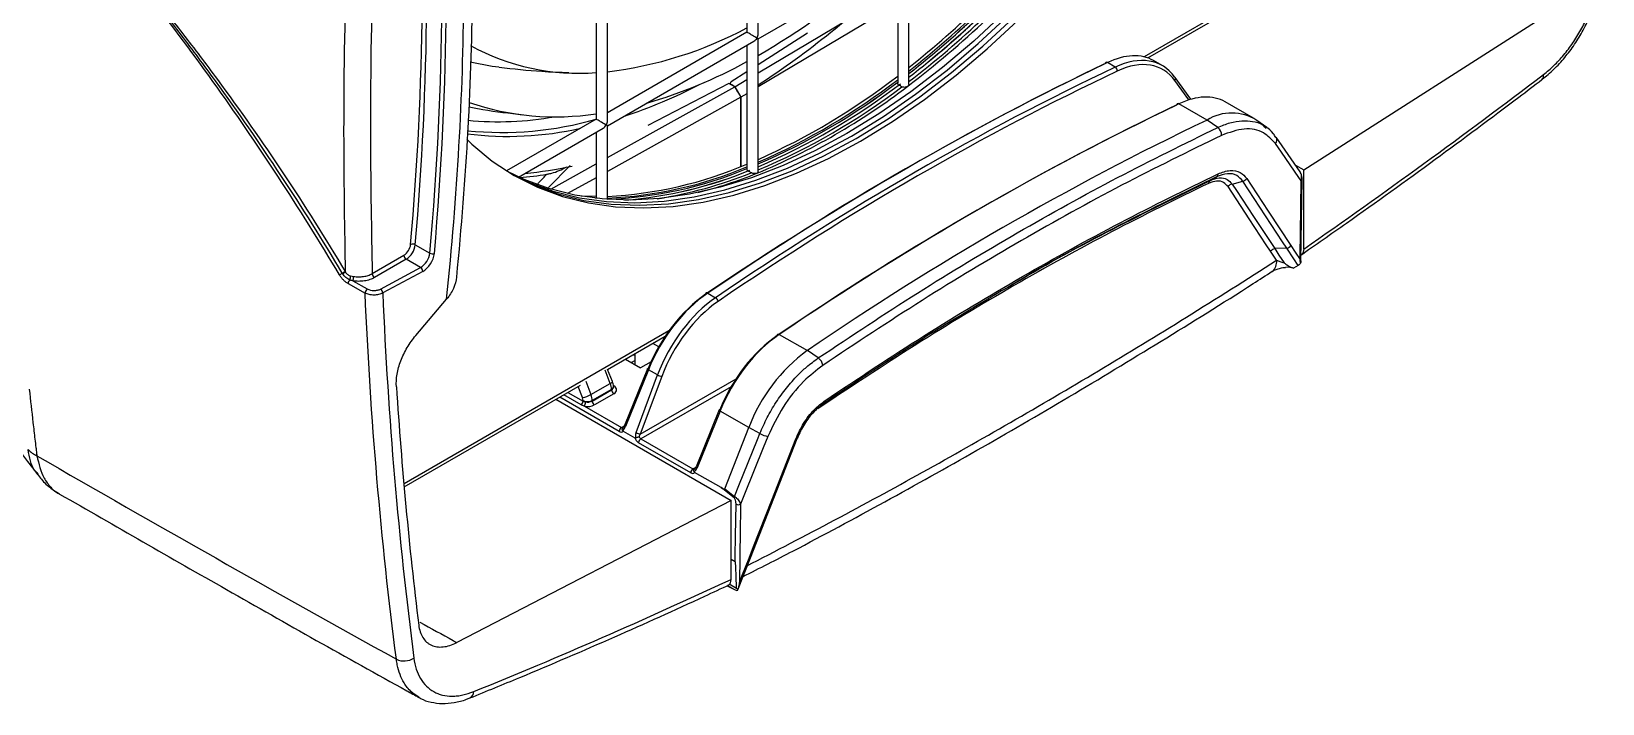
# Model space of a CAD drawing. Extents: x 14.8 to 109.8, y 1.6 to 86.6.
# Drawn here: x 21.1 to 28.47, y 62.04 to 65.2 of the extents above; entities that cross this region are included whole.
import ezdxf

# ---------------------------------------------------------------- set-up
doc = ezdxf.new("R2010")
doc.units = 0
doc.header["$MEASUREMENT"] = 0
doc.layers.add('OBJECT', color=7, linetype='CONTINUOUS')

msp = doc.modelspace()

# ---------------------------------------------------------------- linework, layer by layer
at = {"layer": 'OBJECT'}
for p, q in [((24.4603, 65.9474), (24.4603, 65.1919)), ((24.5132, 65.1845), (24.5132, 65.9779)), ((27.5599, 65.7904), (26.3234, 65.0766)), ((26.3409, 65.0715), (27.5506, 65.7698)), ((23.7532, 65.5392), (23.7532, 64.7837)), ((23.8061, 64.7763), (23.8061, 65.5697)), ((24.5132, 65.1614), (25.2003, 65.558)), ((25.1674, 65.539), (25.1674, 64.9523)), ((25.2203, 64.9484), (25.2203, 65.5696)), ((24.5132, 65.0013), (25.1674, 65.3919)), ((25.1674, 65.3257), (24.5132, 64.9351)), ((27.0724, 64.5452), (28.2726, 65.3132)), ((24.4603, 65.1919), (23.8061, 64.8143)), ((24.744, 65.187), (24.5132, 65.0396)), ((23.8061, 64.7532), (24.4932, 65.1498)), ((24.4603, 65.1308), (24.4603, 64.5477)), ((24.5132, 64.5367), (24.5132, 65.1614)), ((26.1883, 65.0283), (26.1514, 65.0496)), ((26.4087, 65.0356), (26.3684, 65.0589)), ((24.3759, 64.9519), (23.9948, 64.7545)), ((24.4035, 64.936), (24.3759, 64.9519)), ((24.382, 64.9521), (24.382, 64.9484)), ((24.4603, 65.0058), (24.3862, 64.9584)), ((24.4037, 64.9359), (24.4603, 64.9697)), ((26.533, 64.874), (26.4676, 64.9654)), ((26.5429, 64.877), (26.4692, 64.98)), ((28.1903, 64.9697), (28.1908, 64.9701)), ((23.8061, 64.6034), (24.4035, 64.936)), ((24.432, 64.8868), (23.8061, 64.5384)), ((24.4037, 64.9359), (24.3864, 64.9459)), ((24.4035, 64.936), (24.432, 64.8868)), ((24.4177, 64.9114), (24.4037, 64.9359)), ((24.4603, 64.9035), (24.432, 64.8866)), ((24.432, 64.5611), (24.432, 64.8868)), ((24.432, 64.8866), (24.432, 64.5611)), ((23.8061, 64.8173), (23.8137, 64.8186)), ((26.6188, 64.7797), (26.4873, 64.8557)), ((26.8376, 64.788), (26.7042, 64.865)), ((23.7532, 64.7837), (23.3325, 64.5408)), ((23.3887, 64.5122), (23.7861, 64.7416)), ((23.8061, 64.4071), (23.8061, 64.7532)), ((26.6694, 64.7449), (26.6188, 64.7797)), ((26.8989, 64.7444), (26.8526, 64.7782)), ((26.8861, 64.7505), (26.8964, 64.7412)), ((23.7532, 64.7226), (23.7532, 64.4118)), ((27.0558, 64.5362), (26.9432, 64.6987)), ((23.63, 64.5656), (23.5285, 64.4632)), ((23.5394, 64.4549), (23.7532, 64.574)), ((23.7532, 64.5089), (23.6189, 64.4342)), ((26.6338, 64.4964), (26.6633, 64.5133)), ((27.0344, 64.5671), (27.0724, 64.5452)), ((27.0724, 64.1741), (27.0724, 64.5452)), ((26.7365, 64.4793), (26.7864, 64.4927)), ((27.0593, 64.1183), (27.0651, 64.5005)), ((23.7532, 64.42), (23.683, 64.4216)), ((23.7532, 64.4126), (23.7459, 64.4127)), ((22.7017, 64.0585), (22.8507, 64.1445)), ((22.9035, 64.1945), (22.9726, 64.1546)), ((26.9451, 64.1211), (26.9171, 64.1636)), ((26.9934, 64.1781), (26.9363, 64.1758)), ((22.8613, 64.1261), (22.7123, 64.0401)), ((22.7408, 63.9862), (22.9285, 64.0873)), ((22.9388, 64.0687), (22.751, 63.9677)), ((22.9285, 64.0873), (22.8613, 64.1261)), ((26.9862, 64.0878), (26.9872, 64.0879)), ((26.9983, 64.0886), (26.9863, 64.0876)), ((27.0243, 64.0844), (26.9983, 64.0886)), ((27.0467, 64.0971), (27.0243, 64.0844)), ((22.5887, 64.0117), (22.6686, 63.9674)), ((22.6103, 64.0245), (22.6789, 63.9865)), ((22.9064, 63.7678), (23.0512, 63.9391)), ((24.276, 63.9669), (24.3129, 63.9456)), ((24.0944, 63.7898), (22.8514, 63.0723)), ((24.0831, 63.7673), (24.0824, 63.7677)), ((24.6119, 63.773), (24.7435, 63.6971)), ((23.8061, 63.6082), (24.0768, 63.7645)), ((24.0463, 63.7151), (24.0188, 63.731)), ((24.7949, 63.6627), (24.7435, 63.6971)), ((23.8899, 63.6566), (23.9608, 63.6164)), ((23.9355, 63.6507), (23.918, 63.6406)), ((23.9238, 63.6762), (23.9351, 63.6767)), ((23.9358, 63.6305), (23.935, 63.6826)), ((24.0104, 63.645), (23.9608, 63.6164)), ((23.7045, 63.553), (23.728, 63.4903)), ((23.8191, 63.5429), (23.7942, 63.6048)), ((23.8286, 63.5524), (23.8061, 63.6083)), ((23.8286, 63.5524), (23.8286, 63.5523)), ((23.9934, 63.6122), (23.886, 63.3453)), ((23.9981, 63.6074), (23.8907, 63.3405)), ((23.9399, 63.3122), (24.041, 63.5827)), ((24.0608, 63.576), (23.9597, 63.3054)), ((23.9597, 63.3054), (24.4088, 63.5647)), ((24.041, 63.5827), (23.9981, 63.6074)), ((22.8525, 63.0577), (23.6796, 63.5352)), ((23.8606, 63.3174), (23.5815, 63.4785)), ((23.6821, 63.4428), (23.6009, 63.4897)), ((23.6201, 63.5008), (23.691, 63.4599)), ((23.6884, 63.4768), (23.6689, 63.529)), ((23.728, 63.4903), (23.8191, 63.5429)), ((23.825, 63.5152), (23.7335, 63.4624)), ((23.7335, 63.4604), (23.825, 63.5132)), ((23.8356, 63.4949), (23.7441, 63.442)), ((23.825, 63.5132), (23.825, 63.5152)), ((23.8331, 63.533), (23.8356, 63.5316)), ((23.8338, 63.5255), (23.8338, 63.5279)), ((24.3855, 63.527), (23.9627, 63.2829)), ((23.5638, 63.4683), (24.3854, 62.994)), ((23.691, 63.4599), (23.6911, 63.4628)), ((23.698, 63.4357), (23.8712, 63.3358)), ((23.7335, 63.4624), (23.7335, 63.4604)), ((24.3293, 63.4183), (24.2219, 63.1514)), ((24.334, 63.4135), (24.2266, 63.1466)), ((24.4686, 63.3358), (24.334, 63.4135)), ((23.8712, 63.3358), (23.8854, 63.344)), ((24.3568, 63.0478), (24.4686, 63.3358)), ((24.5208, 63.3075), (24.4686, 63.3358)), ((23.8789, 63.319), (23.9337, 63.2874)), ((24.1964, 63.1235), (23.9521, 63.2645)), ((23.9627, 63.2829), (24.207, 63.1419)), ((24.4766, 62.7241), (24.6963, 63.285)), ((24.207, 63.1419), (24.2212, 63.1501)), ((24.3386, 63.0537), (24.2148, 63.1251)), ((24.3997, 63.0061), (24.3386, 63.0537)), ((24.3568, 63.0478), (24.4021, 63.0125)), ((24.3854, 62.994), (23.0984, 62.3262)), ((24.3854, 62.6229), (24.3854, 62.994)), ((24.3854, 62.7179), (24.405, 62.7066)), ((24.4177, 62.5739), (24.4766, 62.7241)), ((24.367, 62.5926), (24.3795, 62.5857)), ((24.3692, 62.5936), (24.4017, 62.5759)), ((24.3767, 62.6023), (24.411, 62.5823)), ((24.3799, 62.5863), (24.4017, 62.5759)), ((24.4017, 62.5759), (24.4122, 62.5705)), ((24.4175, 62.5759), (24.411, 62.5823))]:
    msp.add_line(p, q, dxfattribs=at)
at = {"layer": 'OBJECT', "flags": 128}
for points in [[(23.1455, 64.6892), (23.1699, 64.6659), (23.2653, 64.5868), (23.3681, 64.5194), (23.4778, 64.464), (23.5941, 64.4209), (23.7163, 64.3904), (23.844, 64.3724), (23.9767, 64.3671), (24.1136, 64.3745), (24.2544, 64.3946), (24.3983, 64.4272), (24.5447, 64.4724), (24.6931, 64.5297), (24.8428, 64.5991), (24.9931, 64.6802), (25.1434, 64.7726), (25.293, 64.876), (25.4414, 64.99), (25.5879, 65.114), (25.7318, 65.2475)], [(25.6681, 65.2842), (25.5242, 65.1507), (25.3778, 65.0267), (25.2294, 64.9128), (25.0797, 64.8094), (24.9294, 64.7169), (24.7791, 64.6358), (24.6295, 64.5665), (24.4811, 64.5091), (24.3346, 64.464), (24.1907, 64.4313), (24.05, 64.4112), (23.913, 64.4038), (23.7804, 64.4091), (23.6527, 64.4271), (23.5304, 64.4577), (23.4142, 64.5007), (23.3342, 64.5395)], [(23.3471, 64.5318), (23.4354, 64.4885), (23.5517, 64.4454), (23.6739, 64.4149), (23.8016, 64.3969), (23.9342, 64.3916), (24.0712, 64.399), (24.212, 64.4191), (24.3559, 64.4517), (24.5023, 64.4968), (24.6507, 64.5542), (24.8003, 64.6236), (24.9507, 64.7047), (25.101, 64.7971), (25.2506, 64.9005), (25.399, 65.0145), (25.5454, 65.1385), (25.6893, 65.2719)], [(23.3589, 64.5247), (23.4566, 64.4763), (23.5729, 64.4332), (23.6951, 64.4026), (23.8228, 64.3846), (23.9554, 64.3793), (24.0924, 64.3867), (24.2332, 64.4068), (24.3771, 64.4395), (24.5235, 64.4846), (24.6719, 64.542), (24.8216, 64.6113), (24.9719, 64.6924), (25.1222, 64.7849), (25.2718, 64.8883), (25.4202, 65.0022), (25.5667, 65.1262), (25.7106, 65.2597)], [(23.2958, 65.0276), (23.2652, 65.0316), (23.161, 65.0518)], [(26.4692, 64.98), (26.468, 64.9813), (26.4662, 64.9827)], [(27.0607, 64.4943), (27.0504, 64.5092), (26.9678, 64.6283), (26.9397, 64.6689)], [(26.8055, 64.5048), (26.8256, 64.4743), (26.9058, 64.3524), (27.0125, 64.1903)], [(26.9171, 64.1636), (26.897, 64.1941), (26.8168, 64.3161), (26.7173, 64.4672)], [(26.7365, 64.4793), (26.7566, 64.4488), (26.8368, 64.3269), (26.9363, 64.1758)], [(26.9934, 64.1781), (26.9733, 64.2086), (26.8931, 64.3306), (26.7864, 64.4927)], [(27.0551, 64.1256), (27.0555, 64.1499), (27.057, 64.247), (27.0607, 64.4943)], [(26.9363, 64.1758), (26.9563, 64.1453), (26.9803, 64.1089)], [(27.0467, 64.0971), (27.0266, 64.1276), (26.9934, 64.1781)], [(27.0125, 64.1903), (27.0326, 64.1598), (27.0551, 64.1256)], [(24.276, 63.9669), (24.274, 63.9679), (24.2721, 63.9684), (24.2704, 63.9684), (24.2689, 63.9679), (24.2677, 63.9669), (24.2669, 63.9655), (24.2664, 63.9637), (24.2664, 63.9616)], [(24.6022, 63.7677), (24.6023, 63.7698), (24.6028, 63.7716), (24.6036, 63.773), (24.6048, 63.774), (24.6062, 63.7745), (24.608, 63.7745), (24.6099, 63.774), (24.6119, 63.773)], [(23.9934, 63.6122), (23.9935, 63.6123), (23.9941, 63.6127), (23.9952, 63.613), (23.9967, 63.6129)], [(23.9981, 63.6074), (23.9963, 63.6086), (23.9948, 63.6098), (23.9939, 63.6108), (23.9934, 63.6116), (23.9934, 63.6122)], [(23.8356, 63.5316), (23.8336, 63.5307), (23.8334, 63.5306)], [(24.3326, 63.419), (24.331, 63.4191), (24.3299, 63.4188), (24.3293, 63.4184), (24.3293, 63.4183)], [(23.8907, 63.3405), (23.8889, 63.3417), (23.8874, 63.3429), (23.8864, 63.3439), (23.886, 63.3447), (23.886, 63.3453)], [(24.4021, 63.0125), (24.4224, 63.0631), (24.5099, 63.2803), (24.5208, 63.3075)], [(24.5585, 63.2943), (24.5366, 63.2399), (24.4492, 63.0227), (24.4303, 62.9758)], [(24.4699, 62.7224), (24.4912, 62.7768), (24.5763, 62.9942), (24.6896, 63.2833)], [(24.6896, 63.2833), (24.6912, 63.2832), (24.6927, 63.2833), (24.6939, 63.2835), (24.6949, 63.2838), (24.6957, 63.2842), (24.6961, 63.2847), (24.6963, 63.285)], [(24.6963, 63.285), (24.6964, 63.2854), (24.6963, 63.2861)], [(24.405, 62.7066), (24.4054, 62.7309), (24.4068, 62.828), (24.4091, 62.976)], [(24.4303, 62.9758), (24.43, 62.9516), (24.4285, 62.8545), (24.4247, 62.6071)], [(24.4247, 62.6071), (24.4369, 62.6382), (24.4699, 62.7224)], [(24.4699, 62.7224), (24.4716, 62.7224), (24.473, 62.7225), (24.4742, 62.7226), (24.4752, 62.7229), (24.476, 62.7234), (24.4765, 62.7239), (24.4766, 62.7241)], [(24.4122, 62.5705), (24.4166, 62.5728), (24.417, 62.573)]]:
    msp.add_lwpolyline(points, dxfattribs=at)
at = {"layer": 'OBJECT'}
for centre, radius, start, end in [((8.9125, 65.431), 14.0243, 354.94702, 4.06335), ((8.9257, 65.4307), 14.0324, 354.94595, 4.1073), ((22.335, 68.6517), 4.6328, 308.52104, 319.819), ((22.3583, 68.6336), 4.6179, 308.29867, 319.64211), ((22.3855, 68.6091), 4.5907, 308.1354, 319.47789), ((22.3751, 68.6199), 4.6056, 308.15408, 319.44829), ((22.3942, 68.6065), 4.597, 307.93475, 319.45366), ((22.406, 68.5941), 4.58, 307.91443, 319.42457), ((22.4473, 68.5661), 4.5626, 307.33607, 319.59382), ((22.431, 68.5755), 4.5663, 307.65063, 319.33228), ((22.782, 68.0757), 3.4571, 300.0508, 311.34779), ((22.207, 68.4794), 4.2203, 303.12412, 314.54455), ((23.5828, 66.8592), 1.8659, 276.87547, 298.05451), ((23.6707, 66.0536), 1.0544, 241.22206, 274.48764), ((23.3388, 67.0972), 2.3308, 286.20971, 298.76056), ((26.1471, 65.0436), 0.00731, 54.49931, 183.5583), ((26.1764, 65.0103), 0.0215, 358.17897, 56.62156), ((23.1042, 67.1407), 2.4698, 288.31684, 297.38378), ((23.2588, 67.4575), 3.145, 293.50752, 307.36417), ((23.2586, 67.4577), 3.1453, 293.50815, 307.36354), ((23.2767, 67.4425), 3.136, 293.22271, 307.37506), ((23.2767, 67.4425), 3.136, 293.22273, 307.37503), ((23.2057, 67.5236), 3.2074, 294.06772, 307.70838), ((23.2265, 67.5027), 3.1918, 293.83735, 307.45236), ((26.4591, 64.9737), 0.0119, 315.55681, 32.00263), ((28.1728, 64.9883), 0.0256, 314.65095, 12.35068), ((23.3164, 67.4098), 3.1161, 292.46941, 307.52522), ((23.3003, 67.42), 3.12, 292.87677, 307.21807), ((23.5631, 66.0534), 1.2586, 251.13659, 278.6887), ((26.483, 64.8497), 0.00731, 54.499, 183.55861), ((26.7345, 64.5942), 0.2186, 57.32701, 121.96194), ((23.3388, 66.2452), 1.5422, 262.85781, 282.76373), ((23.3097, 66.3135), 1.5921, 264.16955, 286.17559), ((23.2957, 66.2472), 1.4753, 264.34387, 280.21875), ((32.7231, 52.0402), 14.1265, 115.60167, 124.39295), ((26.6436, 64.7101), 0.0434, 357.12939, 53.38392), ((26.9213, 64.6861), 0.0252, 316.85641, 29.24603), ((23.2409, 66.2629), 1.7599, 274.99585, 279.18254), ((23.2475, 66.347), 1.8258, 275.35876, 282.397), ((23.7067, 66.3395), 1.921, 272.96717, 293.09862), ((23.7224, 66.3196), 1.9082, 272.51524, 292.7497), ((23.7345, 66.2973), 1.8905, 272.17071, 292.57642), ((23.7324, 66.3069), 1.9001, 272.22287, 292.52426), ((23.727, 66.3662), 1.9689, 274.66281, 292.2733), ((23.735, 66.3326), 1.9348, 274.5063, 292.42981), ((23.7204, 66.4224), 2.0373, 279.01361, 291.90121), ((23.6867, 66.5589), 2.1884, 284.3615, 292.0252), ((26.6537, 64.5275), 0.0172, 304.29001, 359.28917), ((26.777, 64.5287), 0.0372, 284.56507, 320.08408), ((26.6435, 64.4822), 0.0172, 124.29142, 179.28922), ((26.7458, 64.4433), 0.0372, 104.56464, 140.08349), ((27.0576, 64.5013), 0.00759, 294.48862, 354.48093), ((22.8127, 64.2033), 0.07, 302.8259, 353.77617), ((22.8737, 64.1455), 0.0231, 182.60583, 237.39417), ((22.8107, 64.2046), 0.0934, 302.82546, 353.77676), ((22.8915, 64.172), 0.0254, 61.89211, 111.14371), ((22.9847, 64.1771), 0.0255, 241.7924, 289.96539), ((26.9456, 64.1398), 0.0372, 104.56376, 140.08439), ((26.984, 64.2141), 0.0372, 284.56518, 320.08398), ((22.6562, 63.909), 0.1788, 116.99301, 121.92448), ((23.2295, 63.0368), 1.2186, 122.39482, 123.11758), ((22.915, 64.0677), 0.0238, 2.35555, 55.3163), ((26.8887, 64.1131), 0.057, 309.2506, 8.02188), ((22.4691, 64.2089), 0.1747, 296.86929, 301.9909), ((22.6124, 64.0112), 0.0237, 131.52251, 178.90453), ((22.5661, 64.045), 0.0345, 332.30161, 4.39594), ((22.558, 64.0452), 0.0563, 338.40517, 0.20083), ((22.7247, 64.0595), 0.0231, 182.60583, 237.39417), ((22.6919, 63.9671), 0.0233, 123.70616, 179.21268), ((22.7273, 63.9667), 0.0238, 2.35391, 55.31631), ((24.2996, 63.9243), 0.0251, 8.56277, 58.05066), ((25.2084, 63.058), 0.7903, 126.03511, 159.41885), ((24.7663, 63.6214), 0.0503, 7.49771, 55.3294), ((23.8137, 63.5578), 0.0159, 289.74901, 339.50676), ((24.0699, 63.6352), 0.06, 241.18486, 261.25441), ((23.6702, 63.5954), 0.12, 278.74607, 298.81472), ((23.8186, 63.529), 0.0152, 294.75156, 355.85872), ((23.848, 63.5143), 0.0231, 182.60584, 237.39399), ((23.6675, 63.4613), 0.0235, 308.21872, 356.46569), ((23.7127, 63.5043), 0.0468, 242.48332, 296.35687), ((23.6555, 63.4564), 0.0472, 334.08037, 359.54309), ((23.7565, 63.4614), 0.0231, 182.60584, 237.39399), ((24.3365, 63.4207), 0.00757, 198.35546, 251.05269), ((24.8145, 63.4605), 0.0127, 306.50505, 10.53886), ((23.8836, 63.3164), 0.0231, 122.60508, 177.39492), ((23.8755, 63.3417), 0.00739, 233.69912, 294.99193), ((23.8689, 63.3276), 0.0132, 230.75314, 319.46623), ((23.9769, 63.3033), 0.046, 200.22756, 237.36145), ((23.9688, 63.3647), 0.06, 241.185, 261.2544), ((23.9751, 63.2635), 0.0231, 122.60508, 177.39492), ((23.9746, 63.3017), 0.0223, 205.56894, 237.75639), ((24.5753, 63.4026), 0.1096, 240.17358, 261.16871), ((21.2016, 63.3477), 0.1621, 225.19535, 243.26506), ((24.2195, 63.1225), 0.0231, 122.60508, 177.39492), ((24.2048, 63.1337), 0.0132, 230.75303, 319.46591), ((24.2114, 63.1478), 0.00739, 233.69843, 294.99186), ((24.2291, 63.1538), 0.00757, 198.35546, 251.05269), ((24.42, 63.0022), 0.0207, 150.11498, 169.12558), ((24.4199, 62.996), 0.0227, 241.58309, 297.31891), ((22.851, 62.3234), 0.0838, 244.76064, 303.59757), ((23.1451, 62.0958), 0.0335, 297.3468, 0.72669)]:
    msp.add_arc(centre, radius, start, end, dxfattribs=at)
for centre, major_axis, ratio, start_param, end_param in [((12.2727, 59.6247), (7.7466, 12.4966), 0.597187, 5.41379, 5.603052), ((12.2829, 59.6184), (7.7541, 12.5096), 0.597167, 5.41377, 5.603032), ((24.4803, 65.1804), (0.02, -0.0115), 0.00007, 1.881893, 3.141552), ((24.4932, 65.1729), (0.02, -0.0115), 0.00007, 0.785439, 3.141552), ((24.4932, 65.1729), (0.0141, 0.0245), 0.577335, 4.71243, 5.497828), ((24.4932, 65.1729), (0.0141, 0.0245), 0.577335, 3.92695, 4.71243), ((24.4932, 65.1729), (0.02, -0.0115), 0.00007, 0.000041, 0.785439), ((25.0189, 52.4208), (7.6845, 12.866), 0.56722, 0.705226, 0.882265), ((25.0295, 52.4144), (7.692, 12.8789), 0.56723, 0.705218, 0.882257), ((25.4348, 52.1804), (7.2994, 13.1055), 0.587357, 0.687768, 0.864808), ((26.1142, 64.6283), (0.2562, 0.4294), 0.567527, 0.008184, 0.704981), ((26.163, 64.6001), (0.2435, 0.4367), 0.58707, 6.012547, 6.971225), ((26.1736, 64.5942), (0.236, 0.4237), 0.587367, 6.012267, 6.970944), ((25.4454, 52.1745), (7.2919, 13.0925), 0.587367, 0.687759, 0.864799), ((24.397, 64.9524), (0.015, 0.0005), 0.597073, 2.354936, 3.908279), ((25.7773, 87.7704), (14.209, 26.3635), 0.556891, 3.974066, 4.029385), ((26.45, 64.4344), (0.2562, 0.4294), 0.567527, 0.008184, 0.704981), ((25.3548, 52.2269), (7.6845, 12.866), 0.56722, 0.705226, 0.882265), ((25.3654, 52.2206), (7.692, 12.8789), 0.56723, 0.705218, 0.882257), ((23.7732, 64.7722), (0.02, -0.0115), 0.00007, 1.881893, 3.141633), ((23.7861, 64.7647), (0.02, -0.0115), 0.00007, 0.785439, 3.141633), ((23.7861, 64.7647), (0.0141, 0.0245), 0.577335, 3.92695, 4.71243), ((23.7861, 64.7647), (0.0141, 0.0245), 0.577335, 4.71243, 5.497828), ((23.7861, 64.7647), (0.02, -0.0115), 0.00007, 0.000041, 0.785439), ((22.9285, 64.1363), (0.032, 0.0508), 0.601985, 3.95071, 5.418854), ((22.9388, 64.13), (0.0395, 0.0638), 0.597167, 3.945625, 5.41377), ((24.2907, 63.5881), (0.2487, 0.4164), 0.56722, 0.882265, 1.840943), ((24.3013, 63.5818), (0.2562, 0.4294), 0.567527, 0.882021, 1.840699), ((24.3502, 63.5536), (0.2435, 0.4367), 0.58707, 0.865079, 1.823757), ((24.3608, 63.5477), (0.236, 0.4237), 0.587367, 0.864799, 1.823476), ((24.6266, 63.3942), (0.2487, 0.4164), 0.56722, 0.882265, 1.840943), ((24.6372, 63.3879), (0.2562, 0.4294), 0.567527, 0.882021, 1.840699), ((23.6699, 63.475), (-0.0146, 0.0262), 0.587367, 3.93611, 4.459709), ((23.6911, 63.4869), (-0.0296, 0.0522), 0.582397, 3.931513, 4.455112), ((23.7826, 63.5397), (-0.0304, 0.0517), 0.572322, 3.922783, 4.446382), ((23.8038, 63.5255), (0.03, -0.0002), 0.572231, 5.501772, 6.301291), ((23.8038, 63.5132), (0.045, 0), 0.577288, 5.497635, 7.068431), ((23.7122, 63.4604), (0.045, 0), 0.577288, 4.389937, 5.497635), ((23.7122, 63.4726), (0.03, 0.0002), 0.582301, 4.385343, 5.493041), ((23.8697, 63.3533), (0.0074, 0.0335), 0.697888, 3.711604, 4.477753), ((23.9613, 63.3005), (0.0074, 0.0335), 0.697888, 1.371067, 2.137215), ((23.9705, 63.2996), (0.0126, 0.0191), 0.534597, 1.619334, 2.288563), ((24.2056, 63.1594), (0.0074, 0.0335), 0.697888, 3.711604, 4.477753), ((24.2443, 63.1416), (0.1123, -0.0942), 0.095794, 5.785621, 6.315773), ((25.7743, 87.7687), (15.7788, 25.4559), 0.597167, 3.826873, 3.882192)]:
    msp.add_ellipse(centre, major_axis=major_axis, ratio=ratio, start_param=start_param, end_param=end_param, dxfattribs=at)
for points, knots in [([(23.0512, 63.9391), (23.0764, 64.1809), (23.0956, 64.4202), (23.1225, 64.8936), (23.1301, 65.1275), (23.1335, 65.5892), (23.1293, 65.817), (23.1093, 66.2652), (23.0935, 66.4857), (23.0717, 66.7027)], [0, 0, 0, 0, 0.25, 0.25, 0.5, 0.5, 0.75, 0.75, 1, 1, 1, 1]), ([(23.1162, 66.7109), (23.1363, 66.5008), (23.1509, 66.2875), (23.1694, 65.8543), (23.1732, 65.6343), (23.1699, 65.1886), (23.1628, 64.9629), (23.1379, 64.5064), (23.1199, 64.2756), (23.0966, 64.0426)], [0, 0, 0, 0, 0.25, 0.25, 0.5, 0.5, 0.75, 0.75, 1, 1, 1, 1]), ([(22.5766, 64.0658), (22.5734, 64.2675), (22.5655, 64.755), (22.578, 65.5307), (22.6094, 66.1125), (22.6248, 66.3971)], [0, 0, 0, 0, 0.265126, 0.640554, 1, 1, 1, 1]), ([(22.7446, 66.3408), (22.7304, 66.0749), (22.7006, 65.5127), (22.6894, 64.753), (22.6981, 64.2633), (22.7017, 64.0585)], [0, 0, 0, 0, 0.342924, 0.725208, 1, 1, 1, 1]), ([(22.548, 64.0531), (22.4544, 64.2101), (22.3582, 64.3642), (22.1604, 64.6669), (22.0589, 64.8154), (21.8504, 65.1067), (21.7434, 65.2495), (21.5236, 65.5292), (21.4108, 65.666), (21.2948, 65.7997)], [0, 0, 0, 0, 0.25, 0.25, 0.5, 0.5, 0.75, 0.75, 1, 1, 1, 1]), ([(22.5616, 64.0608), (22.4692, 64.2158), (22.373, 64.3692), (22.1745, 64.6703), (22.0722, 64.8182), (21.9139, 65.0361), (21.8603, 65.1082), (21.7519, 65.2504), (21.697, 65.3207), (21.5859, 65.4594), (21.5298, 65.5278), (21.4447, 65.6289), (21.4161, 65.6624), (21.3731, 65.7121), (21.3587, 65.7286), (21.3371, 65.7532), (21.3299, 65.7614), (21.3154, 65.7776), (21.3081, 65.7857), (21.3008, 65.7937)], [0, 0, 0, 0, 0.25, 0.25, 0.5, 0.5, 0.625, 0.625, 0.75, 0.75, 0.875, 0.875, 0.9375, 0.9375, 0.96875, 0.96875, 0.984375, 0.984375, 1, 1, 1, 1]), ([(21.301, 65.7942), (21.3086, 65.7866), (21.316, 65.7786), (21.3307, 65.7627), (21.338, 65.7546), (21.36, 65.7304), (21.3745, 65.7141), (21.4181, 65.6649), (21.447, 65.6317), (21.5332, 65.5315), (21.59, 65.4635), (21.7025, 65.3257), (21.758, 65.2558), (21.8679, 65.1142), (21.9221, 65.0425), (22.0822, 64.8254), (22.1856, 64.6779), (22.3857, 64.3771), (22.4824, 64.2236), (22.575, 64.0683)], [0, 0, 0, 0, 0.015625, 0.015625, 0.03125, 0.03125, 0.0625, 0.0625, 0.125, 0.125, 0.25, 0.25, 0.375, 0.375, 0.5, 0.5, 0.75, 0.75, 1, 1, 1, 1]), ([(28.1901, 64.9709), (28.2001, 64.9783), (28.2285, 64.9993), (28.2727, 65.0439), (28.3217, 65.1025), (28.3656, 65.1676), (28.4036, 65.2369), (28.4349, 65.3091), (28.4581, 65.3821), (28.4716, 65.4404), (28.4741, 65.4727), (28.4748, 65.4818)], [0, 0, 0, 0, 0.067908, 0.194157, 0.320686, 0.446249, 0.572271, 0.697602, 0.823967, 0.950204, 1, 1, 1, 1]), ([(28.1979, 64.9938), (28.2144, 65.0064), (28.2305, 65.0203), (28.262, 65.0508), (28.2774, 65.0674), (28.3074, 65.1031), (28.3216, 65.122), (28.3485, 65.1612), (28.3611, 65.1816), (28.3789, 65.2135), (28.3846, 65.2242), (28.3954, 65.2459), (28.4005, 65.2567), (28.415, 65.2895), (28.4235, 65.3116), (28.4347, 65.3452), (28.4381, 65.3564), (28.4443, 65.3786), (28.447, 65.3896), (28.4543, 65.4223), (28.4579, 65.4438), (28.4601, 65.4649)], [0, 0, 0, 0, 0.125, 0.125, 0.25, 0.25, 0.375, 0.375, 0.5, 0.5, 0.5625, 0.5625, 0.625, 0.625, 0.75, 0.75, 0.8125, 0.8125, 0.875, 0.875, 1, 1, 1, 1]), ([(23.2978, 65.028), (23.3643, 65.0205), (23.4733, 65.0082), (23.5825, 65.0042), (23.625, 65.0027)], [0, 0, 0, 0, 0.610929, 1, 1, 1, 1]), ([(25.1814, 64.941), (25.1797, 64.9413), (25.1759, 64.9419), (25.1714, 64.9444), (25.168, 64.948), (25.1676, 64.9509), (25.1674, 64.9524)], [0, 0, 0, 0, 0.209426, 0.475157, 0.739743, 1, 1, 1, 1]), ([(25.2201, 64.9484), (25.2201, 64.9474), (25.22, 64.9448), (25.2178, 64.9413), (25.2154, 64.9393), (25.2145, 64.9385)], [0, 0, 0, 0, 0.299096, 0.727743, 1, 1, 1, 1]), ([(27.0545, 64.1427), (27.1275, 64.1937), (27.3393, 64.3416), (27.682, 64.5887), (27.9875, 64.8156), (28.1543, 64.9423), (28.1903, 64.9697)], [0, 0, 0, 0, 0.1924785, 0.5581621, 0.9046015, 1, 1, 1, 1]), ([(25.2145, 64.9385), (25.2127, 64.9373), (25.2092, 64.9351), (25.2024, 64.9334), (25.1956, 64.9331), (25.1892, 64.9343), (25.1844, 64.937), (25.1817, 64.9394), (25.1814, 64.9409), (25.1813, 64.9409)], [0, 0, 0, 0, 0.167487, 0.335009, 0.501582, 0.666385, 0.829652, 0.992214, 1, 1, 1, 1]), ([(23.1557, 64.841), (23.1775, 64.8369), (23.2611, 64.8212), (23.3455, 64.8118), (23.4078, 64.8047)], [0, 0, 0, 0, 0.2612569, 1, 1, 1, 1]), ([(24.7949, 63.6627), (24.9501, 63.766), (25.2609, 63.9727), (25.7294, 64.2536), (26.1995, 64.5148), (26.5127, 64.6682), (26.6694, 64.7449)], [0, 0, 0, 0, 0.248777, 0.498038, 0.748771, 1, 1, 1, 1]), ([(26.6694, 64.7449), (26.6886, 64.7529), (26.7276, 64.7692), (26.783, 64.7784), (26.8336, 64.7739), (26.8696, 64.7662), (26.8837, 64.7527), (26.8861, 64.7505)], [0, 0, 0, 0, 0.234703, 0.476213, 0.710913, 0.952419, 1, 1, 1, 1]), ([(26.9397, 64.6689), (26.9223, 64.6877), (26.8844, 64.729), (26.7958, 64.7469), (26.7232, 64.7209), (26.6869, 64.7079)], [0, 0, 0, 0, 0.295665, 0.647832, 1, 1, 1, 1]), ([(26.942, 64.6975), (26.9382, 64.7037), (26.9253, 64.7242), (26.9055, 64.7426), (26.8881, 64.751), (26.8852, 64.7523)], [0, 0, 0, 0, 0.264541, 0.880931, 1, 1, 1, 1]), ([(26.6869, 64.7079), (26.5308, 64.6315), (26.2182, 64.4784), (25.7494, 64.2179), (25.2815, 63.9374), (24.9714, 63.7312), (24.8162, 63.6279)], [0, 0, 0, 0, 0.250733, 0.501962, 0.750739, 1, 1, 1, 1]), ([(23.4738, 64.475), (23.4778, 64.4794), (23.493, 64.4965), (23.5095, 64.5132), (23.5217, 64.5256)], [0, 0, 0, 0, 0.2593471, 1, 1, 1, 1]), ([(23.5271, 64.5264), (23.5327, 64.5275), (23.5611, 64.5334), (23.591, 64.5478), (23.6149, 64.5594)], [0, 0, 0, 0, 0.197691, 1, 1, 1, 1]), ([(24.4743, 64.5372), (24.4726, 64.5377), (24.4688, 64.5387), (24.4643, 64.5413), (24.4609, 64.5444), (24.4605, 64.5466), (24.4603, 64.5477)], [0, 0, 0, 0, 0.210327, 0.47581, 0.739863, 1, 1, 1, 1]), ([(24.5074, 64.5303), (24.5056, 64.5297), (24.5021, 64.5286), (24.4953, 64.5283), (24.4885, 64.5292), (24.4821, 64.5311), (24.4773, 64.5338), (24.4746, 64.536), (24.4743, 64.5371), (24.4742, 64.5371)], [0, 0, 0, 0, 0.16763, 0.335286, 0.502103, 0.667023, 0.830116, 0.992334, 1, 1, 1, 1]), ([(24.513, 64.5367), (24.513, 64.5359), (24.5129, 64.5341), (24.5107, 64.5318), (24.5083, 64.5307), (24.5074, 64.5303)], [0, 0, 0, 0, 0.300907, 0.729144, 1, 1, 1, 1]), ([(24.8269, 63.4628), (24.9808, 63.5652), (25.2889, 63.7701), (25.751, 64.0468), (26.2122, 64.3028), (26.5179, 64.4525), (26.6709, 64.5273)], [0, 0, 0, 0, 0.250734, 0.501964, 0.75074, 1, 1, 1, 1]), ([(26.6633, 64.5133), (26.5109, 64.4382), (26.2057, 64.2877), (25.8977, 64.1223), (25.7428, 64.0289), (25.741, 64.0278)], [0, 0, 0, 0, 0.49664, 0.994246, 1, 1, 1, 1]), ([(26.6338, 64.4964), (26.6483, 64.5016), (26.6774, 64.512), (26.7137, 64.5049), (26.7292, 64.4875), (26.7365, 64.4793)], [0, 0, 0, 0, 0.344488, 0.6911, 1, 1, 1, 1]), ([(26.7864, 64.4927), (26.7777, 64.5025), (26.7592, 64.5235), (26.7157, 64.5321), (26.6808, 64.5196), (26.6633, 64.5133)], [0, 0, 0, 0, 0.308725, 0.655363, 1, 1, 1, 1]), ([(26.6709, 64.5273), (26.6899, 64.5342), (26.7281, 64.5479), (26.7757, 64.5384), (26.796, 64.5156), (26.8055, 64.5048)], [0, 0, 0, 0, 0.3445681, 0.6911954, 1, 1, 1, 1]), ([(27.0607, 64.4943), (27.0613, 64.4966), (27.0627, 64.5029), (27.0631, 64.5127), (27.0616, 64.5233), (27.0591, 64.5311), (27.0565, 64.5349), (27.0557, 64.5361)], [0, 0, 0, 0, 0.169721, 0.459554, 0.667348, 0.896218, 1, 1, 1, 1]), ([(27.0649, 64.5005), (27.065, 64.503), (27.0651, 64.5099), (27.0627, 64.5209), (27.06, 64.5304), (27.0572, 64.5339), (27.057, 64.5342)], [0, 0, 0, 0, 0.2289585, 0.634485, 0.9720884, 1, 1, 1, 1]), ([(26.6263, 64.4824), (26.4744, 64.4081), (26.1704, 64.2593), (25.712, 64.0049), (25.2521, 63.7294), (24.9457, 63.5257), (24.7923, 63.4237)], [0, 0, 0, 0, 0.248777, 0.498037, 0.748771, 1, 1, 1, 1]), ([(25.7138, 64.0121), (25.7156, 64.0132), (25.8698, 64.1062), (26.177, 64.2712), (26.4814, 64.4213), (26.6338, 64.4964)], [0, 0, 0, 0, 0.005752, 0.502393, 1, 1, 1, 1]), ([(26.7173, 64.4672), (26.7109, 64.4745), (26.6972, 64.4899), (26.665, 64.4963), (26.6392, 64.487), (26.6263, 64.4824)], [0, 0, 0, 0, 0.308804, 0.65543, 1, 1, 1, 1]), ([(27.0724, 64.1741), (27.0719, 64.169), (27.0709, 64.1587), (27.0661, 64.15), (27.0619, 64.1482), (27.0612, 64.148)], [0, 0, 0, 0, 0.458676, 0.917385, 1, 1, 1, 1]), ([(20.3698, 64.109), (20.4975, 63.9427), (20.7503, 63.6133), (21.0051, 63.28), (21.1312, 63.1151)], [0, 0, 0, 0, 0.504978, 1, 1, 1, 1]), ([(22.5766, 64.0658), (22.5793, 64.0612), (22.5827, 64.057), (22.591, 64.0506), (22.5957, 64.0486), (22.6005, 64.0476)], [0, 0, 0, 0, 0.5, 0.5, 1, 1, 1, 1]), ([(24.442, 62.636), (24.52, 62.6757), (24.7415, 62.7887), (25.1071, 62.9862), (25.5389, 63.2272), (25.9708, 63.4783), (26.4029, 63.7398), (26.7209, 63.9372), (26.8946, 64.0502), (26.9244, 64.0695)], [0, 0, 0, 0, 0.094518, 0.268658, 0.442617, 0.616426, 0.790225, 0.964033, 1, 1, 1, 1]), ([(24.4577, 62.6851), (24.5959, 62.7568), (25.008, 62.9706), (25.6961, 63.3544), (26.3878, 63.7669), (26.804, 64.0314), (26.9451, 64.1211)], [0, 0, 0, 0, 0.167192, 0.498796, 0.830146, 1, 1, 1, 1]), ([(26.9245, 64.0688), (26.9286, 64.0712), (26.9369, 64.0761), (26.9568, 64.0831), (26.9744, 64.0872), (26.9839, 64.0877), (26.9862, 64.0878)], [0, 0, 0, 0, 0.309987, 0.633493, 0.909744, 1, 1, 1, 1]), ([(26.9451, 64.1211), (26.9501, 64.1193), (26.9601, 64.1158), (26.9736, 64.1112), (26.9803, 64.1089)], [0, 0, 0, 0, 0.504001, 1, 1, 1, 1]), ([(26.9803, 64.1089), (26.9804, 64.1088), (26.9819, 64.1076), (26.9883, 64.1029), (27.0015, 64.0939), (27.0162, 64.0878), (27.0243, 64.0844)], [0, 0, 0, 0, 0.006762, 0.1253074, 0.5118635, 1, 1, 1, 1]), ([(27.0579, 64.108), (27.0567, 64.1063), (27.0535, 64.1018), (27.0493, 64.0989), (27.0467, 64.0971)], [0, 0, 0, 0, 0.379238, 1, 1, 1, 1]), ([(27.0579, 64.108), (27.0571, 64.1137), (27.0563, 64.1195), (27.0551, 64.1255), (27.0551, 64.1256)], [0, 0, 0, 0, 0.985611, 1, 1, 1, 1]), ([(27.0591, 64.1183), (27.0592, 64.1174), (27.0593, 64.114), (27.0585, 64.1105), (27.0579, 64.108)], [0, 0, 0, 0, 0.251273, 1, 1, 1, 1]), ([(22.5887, 64.0117), (22.5849, 64.0138), (22.5811, 64.0163), (22.5737, 64.022), (22.5702, 64.0253), (22.5632, 64.0324), (22.5598, 64.0362), (22.5536, 64.0444), (22.5507, 64.0486), (22.548, 64.0531)], [0, 0, 0, 0, 0.25, 0.25, 0.5, 0.5, 0.75, 0.75, 1, 1, 1, 1]), ([(22.5966, 64.029), (22.5935, 64.0302), (22.5904, 64.0318), (22.5844, 64.0355), (22.5814, 64.0376), (22.573, 64.045), (22.568, 64.0509), (22.5637, 64.0575)], [0, 0, 0, 0, 0.25, 0.25, 0.5, 0.5, 1, 1, 1, 1]), ([(22.7123, 64.0401), (22.7057, 64.0363), (22.6984, 64.0331), (22.6825, 64.0278), (22.6738, 64.0257), (22.6561, 64.023), (22.6468, 64.0223), (22.6284, 64.0224), (22.6193, 64.0231), (22.6103, 64.0245)], [0, 0, 0, 0, 0.25, 0.25, 0.5, 0.5, 0.75, 0.75, 1, 1, 1, 1]), ([(22.6143, 64.0454), (22.622, 64.0442), (22.6298, 64.0435), (22.6455, 64.0435), (22.6535, 64.044), (22.6687, 64.0463), (22.6761, 64.048), (22.6898, 64.0525), (22.696, 64.0553), (22.7017, 64.0585)], [0, 0, 0, 0, 0.25, 0.25, 0.5, 0.5, 0.75, 0.75, 1, 1, 1, 1]), ([(23.0966, 64.0426), (23.0958, 64.0247), (23.091, 64.0069), (23.0752, 63.9715), (23.0645, 63.9547), (23.0512, 63.9391)], [0, 0, 0, 0, 0.5, 0.5, 1, 1, 1, 1]), ([(25.741, 64.0278), (25.5886, 63.938), (25.2819, 63.757), (24.976, 63.553), (24.822, 63.4503)], [0, 0, 0, 0, 0.496616, 1, 1, 1, 1]), ([(22.751, 63.9677), (22.7455, 63.9646), (22.739, 63.9622), (22.7284, 63.9597), (22.7247, 63.959), (22.7173, 63.9582), (22.7135, 63.958), (22.7059, 63.9579), (22.7022, 63.9581), (22.6947, 63.9589), (22.6911, 63.9595), (22.6806, 63.9619), (22.6741, 63.9643), (22.6686, 63.9674)], [0, 0, 0, 0, 0.25, 0.25, 0.375, 0.375, 0.5, 0.5, 0.625, 0.625, 0.75, 0.75, 1, 1, 1, 1]), ([(22.8153, 62.2476), (22.7791, 62.5266), (22.7488, 62.8097), (22.6999, 63.383), (22.6813, 63.6734), (22.6686, 63.9674)], [0, 0, 0, 0, 0.5, 0.5, 1, 1, 1, 1]), ([(22.6789, 63.9865), (22.6872, 63.9819), (22.6985, 63.9793), (22.7155, 63.9792), (22.7212, 63.9798), (22.7318, 63.9822), (22.7366, 63.984), (22.7408, 63.9862)], [0, 0, 0, 0, 0.5, 0.5, 0.75, 0.75, 1, 1, 1, 1]), ([(22.8153, 63.5277), (22.8141, 63.5462), (22.8152, 63.5657), (22.8205, 63.5964), (22.8229, 63.607), (22.8287, 63.628), (22.8322, 63.6385), (22.8402, 63.6595), (22.8447, 63.67), (22.8548, 63.6909), (22.8657, 63.7113), (22.8783, 63.7308), (22.8918, 63.7498), (22.8989, 63.759), (22.9064, 63.7678)], [0, 0, 0, 0, 0.25, 0.25, 0.375, 0.375, 0.5, 0.5, 0.625, 0.625, 0.75, 0.875, 0.875, 1, 1, 1, 1]), ([(24.5208, 63.3075), (24.5318, 63.3326), (24.5537, 63.3828), (24.5962, 63.4551), (24.6447, 63.5224), (24.6932, 63.5773), (24.7435, 63.6251), (24.7763, 63.6491), (24.7949, 63.6627)], [0, 0, 0, 0, 0.176166, 0.352332, 0.528502, 0.704673, 0.831766, 1, 1, 1, 1]), ([(24.8162, 63.6279), (24.7856, 63.6042), (24.7187, 63.5521), (24.6249, 63.4349), (24.5807, 63.3411), (24.5585, 63.2943)], [0, 0, 0, 0, 0.295543, 0.647772, 1, 1, 1, 1]), ([(23.8338, 63.5279), (23.8335, 63.532), (23.8329, 63.54), (23.83, 63.5483), (23.8286, 63.5523)], [0, 0, 0, 0, 0.515829, 1, 1, 1, 1]), ([(21.093, 63.516), (21.0985, 63.4636), (21.1043, 63.4113), (21.1131, 63.333), (21.1162, 63.3069), (21.1208, 63.2679), (21.1231, 63.2484), (21.1258, 63.2257), (21.127, 63.2159), (21.1278, 63.2095), (21.1281, 63.2063), (21.1287, 63.2029)], [0, 0, 0, 0, 0.5, 0.5, 0.75, 0.75, 0.875, 0.9375, 0.96875, 0.96875, 1, 1, 1, 1]), ([(23.698, 63.4357), (23.6965, 63.4363), (23.6908, 63.4383), (23.6858, 63.4409), (23.6821, 63.4428)], [0, 0, 0, 0, 0.257317, 1, 1, 1, 1]), ([(23.691, 63.4599), (23.6936, 63.4587), (23.6972, 63.4571), (23.7016, 63.4562), (23.7027, 63.456)], [0, 0, 0, 0, 0.733029, 1, 1, 1, 1]), ([(24.6896, 63.2833), (24.7008, 63.3078), (24.7235, 63.357), (24.7732, 63.4207), (24.8097, 63.4493), (24.8269, 63.4628)], [0, 0, 0, 0, 0.342308, 0.688799, 1, 1, 1, 1]), ([(24.822, 63.4503), (24.8062, 63.438), (24.7728, 63.4118), (24.7274, 63.3535), (24.7066, 63.3085), (24.6963, 63.2861)], [0, 0, 0, 0, 0.311267, 0.657775, 1, 1, 1, 1]), ([(23.8761, 63.3224), (23.8757, 63.3238), (23.8749, 63.3268), (23.8754, 63.3308), (23.8769, 63.3338), (23.8785, 63.3351), (23.8793, 63.3355), (23.8794, 63.3355)], [0, 0, 0, 0, 0.262052, 0.524033, 0.788578, 0.989683, 1, 1, 1, 1]), ([(23.886, 63.3453), (23.8854, 63.344), (23.8839, 63.3406), (23.8807, 63.3366), (23.8786, 63.3351), (23.8777, 63.3345)], [0, 0, 0, 0, 0.2655384, 0.6895116, 1, 1, 1, 1]), ([(23.8761, 63.3224), (23.8762, 63.3221), (23.8766, 63.3211), (23.8776, 63.3199), (23.8785, 63.3193), (23.8789, 63.319)], [0, 0, 0, 0, 0.202503, 0.6294, 1, 1, 1, 1]), ([(23.9337, 63.2874), (23.9344, 63.2871), (23.9356, 63.2865), (23.9369, 63.2866), (23.9376, 63.2868), (23.9376, 63.2869)], [0, 0, 0, 0, 0.515656, 0.952526, 1, 1, 1, 1]), ([(23.9545, 63.2921), (23.9545, 63.2921), (23.9534, 63.2918), (23.9509, 63.2911), (23.9466, 63.2897), (23.9417, 63.2882), (23.939, 63.2873), (23.9376, 63.2869)], [0, 0, 0, 0, 0.010317, 0.211422, 0.475967, 0.737948, 1, 1, 1, 1]), ([(21.1351, 63.1182), (21.1289, 63.1239), (21.1012, 63.1489), (21.0934, 63.1961), (21.0874, 63.2327)], [0, 0, 0, 0, 0.224332, 1, 1, 1, 1]), ([(21.1287, 63.2029), (21.1377, 63.1655), (21.1515, 63.108), (21.193, 63.055), (21.218, 63.0306), (21.2341, 63.024), (21.2348, 63.0237)], [0, 0, 0, 0, 0.472958, 0.727151, 0.988662, 1, 1, 1, 1]), ([(21.1313, 63.1174), (21.1372, 63.109), (21.1551, 63.0839), (21.1899, 63.0517), (21.2214, 63.0326), (21.2351, 63.0243)], [0, 0, 0, 0, 0.21929, 0.659187, 1, 1, 1, 1]), ([(24.212, 63.1285), (24.2116, 63.1299), (24.2107, 63.1329), (24.2112, 63.1369), (24.2128, 63.1399), (24.2144, 63.1412), (24.2152, 63.1416), (24.2152, 63.1416)], [0, 0, 0, 0, 0.2620566, 0.5240319, 0.7885795, 0.9896824, 1, 1, 1, 1]), ([(24.212, 63.1285), (24.2121, 63.1282), (24.2125, 63.1273), (24.2134, 63.126), (24.2144, 63.1254), (24.2148, 63.1251)], [0, 0, 0, 0, 0.202503, 0.6294, 1, 1, 1, 1]), ([(24.2219, 63.1514), (24.2213, 63.1501), (24.2197, 63.1467), (24.2166, 63.1427), (24.2145, 63.1412), (24.2136, 63.1406)], [0, 0, 0, 0, 0.265537, 0.689508, 1, 1, 1, 1]), ([(21.2348, 63.0237), (21.4957, 62.874), (22.035, 62.5644), (22.5983, 62.2464), (22.902, 62.0788), (22.9211, 62.0682)], [0, 0, 0, 0, 0.467536, 0.966531, 1, 1, 1, 1]), ([(24.4091, 62.976), (24.409, 62.9783), (24.4089, 62.9842), (24.4073, 62.9927), (24.4044, 62.9999), (24.402, 63.004), (24.4004, 63.0054), (24.3997, 63.0061)], [0, 0, 0, 0, 0.237363, 0.605462, 0.799567, 0.914215, 1, 1, 1, 1]), ([(24.4021, 63.0125), (24.4035, 63.0115), (24.4067, 63.0092), (24.4124, 63.0038), (24.4193, 62.996), (24.4241, 62.9887), (24.428, 62.9817), (24.4294, 62.9783), (24.4303, 62.9758)], [0, 0, 0, 0, 0.110862, 0.245885, 0.447654, 0.699326, 0.789645, 1, 1, 1, 1]), ([(24.411, 62.5823), (24.4108, 62.5905), (24.4104, 62.6094), (24.4096, 62.6357), (24.4088, 62.6588), (24.4081, 62.6743), (24.4076, 62.6848), (24.4071, 62.6918), (24.4067, 62.6966), (24.4064, 62.6998), (24.4061, 62.702), (24.4059, 62.7035), (24.4057, 62.7045), (24.4056, 62.7052), (24.4055, 62.7057), (24.4054, 62.706), (24.4052, 62.7063), (24.4051, 62.7065), (24.4051, 62.7066), (24.405, 62.7066), (24.405, 62.7066)], [0, 0, 0, 0, 0.1985266, 0.4629261, 0.639887, 0.7583529, 0.8376814, 0.8908234, 0.9264455, 0.9503448, 0.9664012, 0.9772073, 0.9845026, 0.9894471, 0.9928227, 0.9951478, 0.9974946, 0.9984748, 0.9994648, 1, 1, 1, 1]), ([(23.1602, 62.066), (23.2382, 62.0979), (23.4644, 62.1903), (23.8317, 62.3482), (24.1601, 62.4961), (24.34, 62.58), (24.3789, 62.5981)], [0, 0, 0, 0, 0.192477, 0.558084, 0.904464, 1, 1, 1, 1]), ([(24.3712, 62.5951), (24.374, 62.5966), (24.3802, 62.6001), (24.3847, 62.6106), (24.3852, 62.6194), (24.3854, 62.6229)], [0, 0, 0, 0, 0.330038, 0.732774, 1, 1, 1, 1]), ([(24.4247, 62.6071), (24.4247, 62.607), (24.4243, 62.6051), (24.4223, 62.5944), (24.4197, 62.5843), (24.4175, 62.5759)], [0, 0, 0, 0, 0.0100221, 0.1786986, 1, 1, 1, 1]), ([(24.4173, 62.5741), (24.4175, 62.5744), (24.4179, 62.5749), (24.4176, 62.5758), (24.4175, 62.5759)], [0, 0, 0, 0, 0.833577, 1, 1, 1, 1]), ([(22.9199, 62.4083), (22.9213, 62.3969), (22.9237, 62.3863), (22.9302, 62.3668), (22.9344, 62.3578), (22.9446, 62.3417), (22.9505, 62.3347), (22.9605, 62.3258), (22.964, 62.3231), (22.9714, 62.3182), (22.9754, 62.316), (22.9876, 62.3104), (22.9962, 62.3079), (23.0147, 62.3051), (23.0245, 62.3049), (23.0448, 62.307), (23.0552, 62.3092), (23.0765, 62.3159), (23.0874, 62.3205), (23.0984, 62.3262)], [0, 0, 0, 0, 0.125, 0.125, 0.25, 0.25, 0.375, 0.375, 0.4375, 0.4375, 0.5, 0.5, 0.625, 0.625, 0.75, 0.75, 0.875, 0.875, 1, 1, 1, 1]), ([(22.9255, 62.4227), (22.9775, 62.3935), (23.035, 62.3612), (23.0929, 62.3292), (23.0984, 62.3262)], [0, 0, 0, 0, 0.905392, 1, 1, 1, 1]), ([(22.921, 62.0691), (22.9081, 62.0774), (22.8812, 62.0946), (22.844, 62.1432), (22.8229, 62.1971), (22.8166, 62.2389), (22.8153, 62.2476)], [0, 0, 0, 0, 0.233878, 0.489425, 0.893681, 1, 1, 1, 1]), ([(22.8973, 62.2536), (22.8997, 62.2351), (22.9035, 62.2179), (22.9139, 62.186), (22.9205, 62.1712), (22.9365, 62.1442), (22.9457, 62.1323), (22.9664, 62.1117), (22.9779, 62.1029), (22.9969, 62.0923), (23.0036, 62.0892), (23.0171, 62.0839), (23.0241, 62.0816), (23.0457, 62.0763), (23.0609, 62.0745), (23.085, 62.0746), (23.0932, 62.0751), (23.1097, 62.0769), (23.1181, 62.0783), (23.1435, 62.0837), (23.1609, 62.0891), (23.1786, 62.0962)], [0, 0, 0, 0, 0.125, 0.125, 0.25, 0.25, 0.375, 0.375, 0.5, 0.5, 0.5625, 0.5625, 0.625, 0.625, 0.75, 0.75, 0.8125, 0.8125, 0.875, 0.875, 1, 1, 1, 1]), ([(22.9212, 62.0695), (22.9238, 62.0676), (22.9406, 62.056), (22.9778, 62.0453), (23.0305, 62.0378), (23.087, 62.0433), (23.1307, 62.0532), (23.1551, 62.0646), (23.1602, 62.067)], [0, 0, 0, 0, 0.041115, 0.260559, 0.481072, 0.707759, 0.93931, 1, 1, 1, 1])]:
    msp.add_open_spline(points, degree=3, knots=knots, dxfattribs=at)
for points in [[(23.5217, 64.5256), (23.5235, 64.5259), (23.5253, 64.5261), (23.5271, 64.5264)], [(22.575, 64.0683), (22.5756, 64.0675), (22.5761, 64.0666), (22.5766, 64.0658)], [(22.5637, 64.0575), (22.563, 64.0586), (22.5623, 64.0597), (22.5616, 64.0608)], [(22.6103, 64.0245), (22.6056, 64.026), (22.6011, 64.0274), (22.5966, 64.029)], [(22.6005, 64.0476), (22.6049, 64.0468), (22.6095, 64.0461), (22.6143, 64.0454)], [(22.751, 63.9677), (22.7765, 63.3814), (22.8253, 62.81), (22.8973, 62.2536)], [(22.8153, 63.5277), (22.8401, 63.148), (22.875, 62.7749), (22.9199, 62.4083)], [(21.1287, 63.2029), (21.6851, 62.8819), (22.2473, 62.5634), (22.8153, 62.2476)]]:
    msp.add_open_spline(points, degree=3, dxfattribs=at)

doc.saveas('drawing.dxf')
